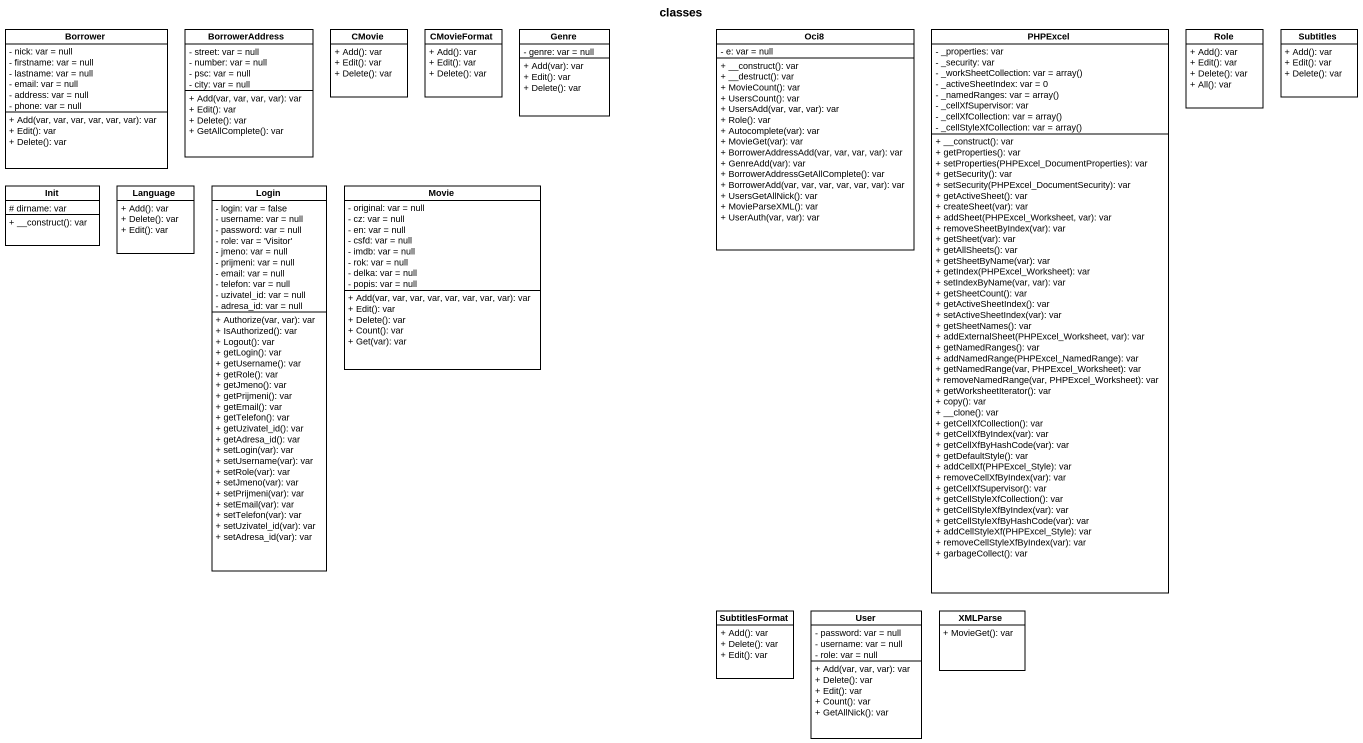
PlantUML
@startuml
title classes
hide circle
hide empty members
skinparam classAttributeIconSize 0
class Borrower {
  - nick: var = null
  - firstname: var = null
  - lastname: var = null
  - email: var = null
  - address: var = null
  - phone: var = null
  + Add(var, var, var, var, var, var): var
  + Edit(): var
  + Delete(): var
}
class BorrowerAddress {
  - street: var = null
  - number: var = null
  - psc: var = null
  - city: var = null
  + Add(var, var, var, var): var
  + Edit(): var
  + Delete(): var
  + GetAllComplete(): var
}
class CMovie {
  + Add(): var
  + Edit(): var
  + Delete(): var
}
class CMovieFormat {
  + Add(): var
  + Edit(): var
  + Delete(): var
}
class Genre {
  - genre: var = null
  + Add(var): var
  + Edit(): var
  + Delete(): var
}
class Oci8 {
  - e: var = null
  + __construct(): var
  + __destruct(): var
  + MovieCount(): var
  + UsersCount(): var
  + UsersAdd(var, var, var): var
  + Role(): var
  + Autocomplete(var): var
  + MovieGet(var): var
  + BorrowerAddressAdd(var, var, var, var): var
  + GenreAdd(var): var
  + BorrowerAddressGetAllComplete(): var
  + BorrowerAdd(var, var, var, var, var, var): var
  + UsersGetAllNick(): var
  + MovieParseXML(): var
  + UserAuth(var, var): var
}
class PHPExcel {
  - _properties: var
  - _security: var
  {field} - _workSheetCollection: var = array()
  - _activeSheetIndex: var = 0
  {field} - _namedRanges: var = array()
  - _cellXfSupervisor: var
  {field} - _cellXfCollection: var = array()
  {field} - _cellStyleXfCollection: var = array()
  + __construct(): var
  + getProperties(): var
  + setProperties(PHPExcel_DocumentProperties): var
  + getSecurity(): var
  + setSecurity(PHPExcel_DocumentSecurity): var
  + getActiveSheet(): var
  + createSheet(var): var
  + addSheet(PHPExcel_Worksheet, var): var
  + removeSheetByIndex(var): var
  + getSheet(var): var
  + getAllSheets(): var
  + getSheetByName(var): var
  + getIndex(PHPExcel_Worksheet): var
  + setIndexByName(var, var): var
  + getSheetCount(): var
  + getActiveSheetIndex(): var
  + setActiveSheetIndex(var): var
  + getSheetNames(): var
  + addExternalSheet(PHPExcel_Worksheet, var): var
  + getNamedRanges(): var
  + addNamedRange(PHPExcel_NamedRange): var
  + getNamedRange(var, PHPExcel_Worksheet): var
  + removeNamedRange(var, PHPExcel_Worksheet): var
  + getWorksheetIterator(): var
  + copy(): var
  + __clone(): var
  + getCellXfCollection(): var
  + getCellXfByIndex(var): var
  + getCellXfByHashCode(var): var
  + getDefaultStyle(): var
  + addCellXf(PHPExcel_Style): var
  + removeCellXfByIndex(var): var
  + getCellXfSupervisor(): var
  + getCellStyleXfCollection(): var
  + getCellStyleXfByIndex(var): var
  + getCellStyleXfByHashCode(var): var
  + addCellStyleXf(PHPExcel_Style): var
  + removeCellStyleXfByIndex(var): var
  + garbageCollect(): var
}
class Role {
  + Add(): var
  + Edit(): var
  + Delete(): var
  + All(): var
}
class Subtitles {
  + Add(): var
  + Edit(): var
  + Delete(): var
}
class Init {
  # dirname: var
  + __construct(): var
}
class Language {
  + Add(): var
  + Delete(): var
  + Edit(): var
}
class Login {
  - login: var = false
  - username: var = null
  - password: var = null
  - role: var = 'Visitor'
  - jmeno: var = null
  - prijmeni: var = null
  - email: var = null
  - telefon: var = null
  - uzivatel_id: var = null
  - adresa_id: var = null
  + Authorize(var, var): var
  + IsAuthorized(): var
  + Logout(): var
  + getLogin(): var
  + getUsername(): var
  + getRole(): var
  + getJmeno(): var
  + getPrijmeni(): var
  + getEmail(): var
  + getTelefon(): var
  + getUzivatel_id(): var
  + getAdresa_id(): var
  + setLogin(var): var
  + setUsername(var): var
  + setRole(var): var
  + setJmeno(var): var
  + setPrijmeni(var): var
  + setEmail(var): var
  + setTelefon(var): var
  + setUzivatel_id(var): var
  + setAdresa_id(var): var
}
class Movie {
  - original: var = null
  - cz: var = null
  - en: var = null
  - csfd: var = null
  - imdb: var = null
  - rok: var = null
  - delka: var = null
  - popis: var = null
  + Add(var, var, var, var, var, var, var, var): var
  + Edit(): var
  + Delete(): var
  + Count(): var
  + Get(var): var
}
class SubtitlesFormat {
  + Add(): var
  + Delete(): var
  + Edit(): var
}
class User {
  - password: var = null
  - username: var = null
  - role: var = null
  + Add(var, var, var): var
  + Delete(): var
  + Edit(): var
  + Count(): var
  + GetAllNick(): var
}
class XMLParse {
  + MovieGet(): var
}
@enduml
